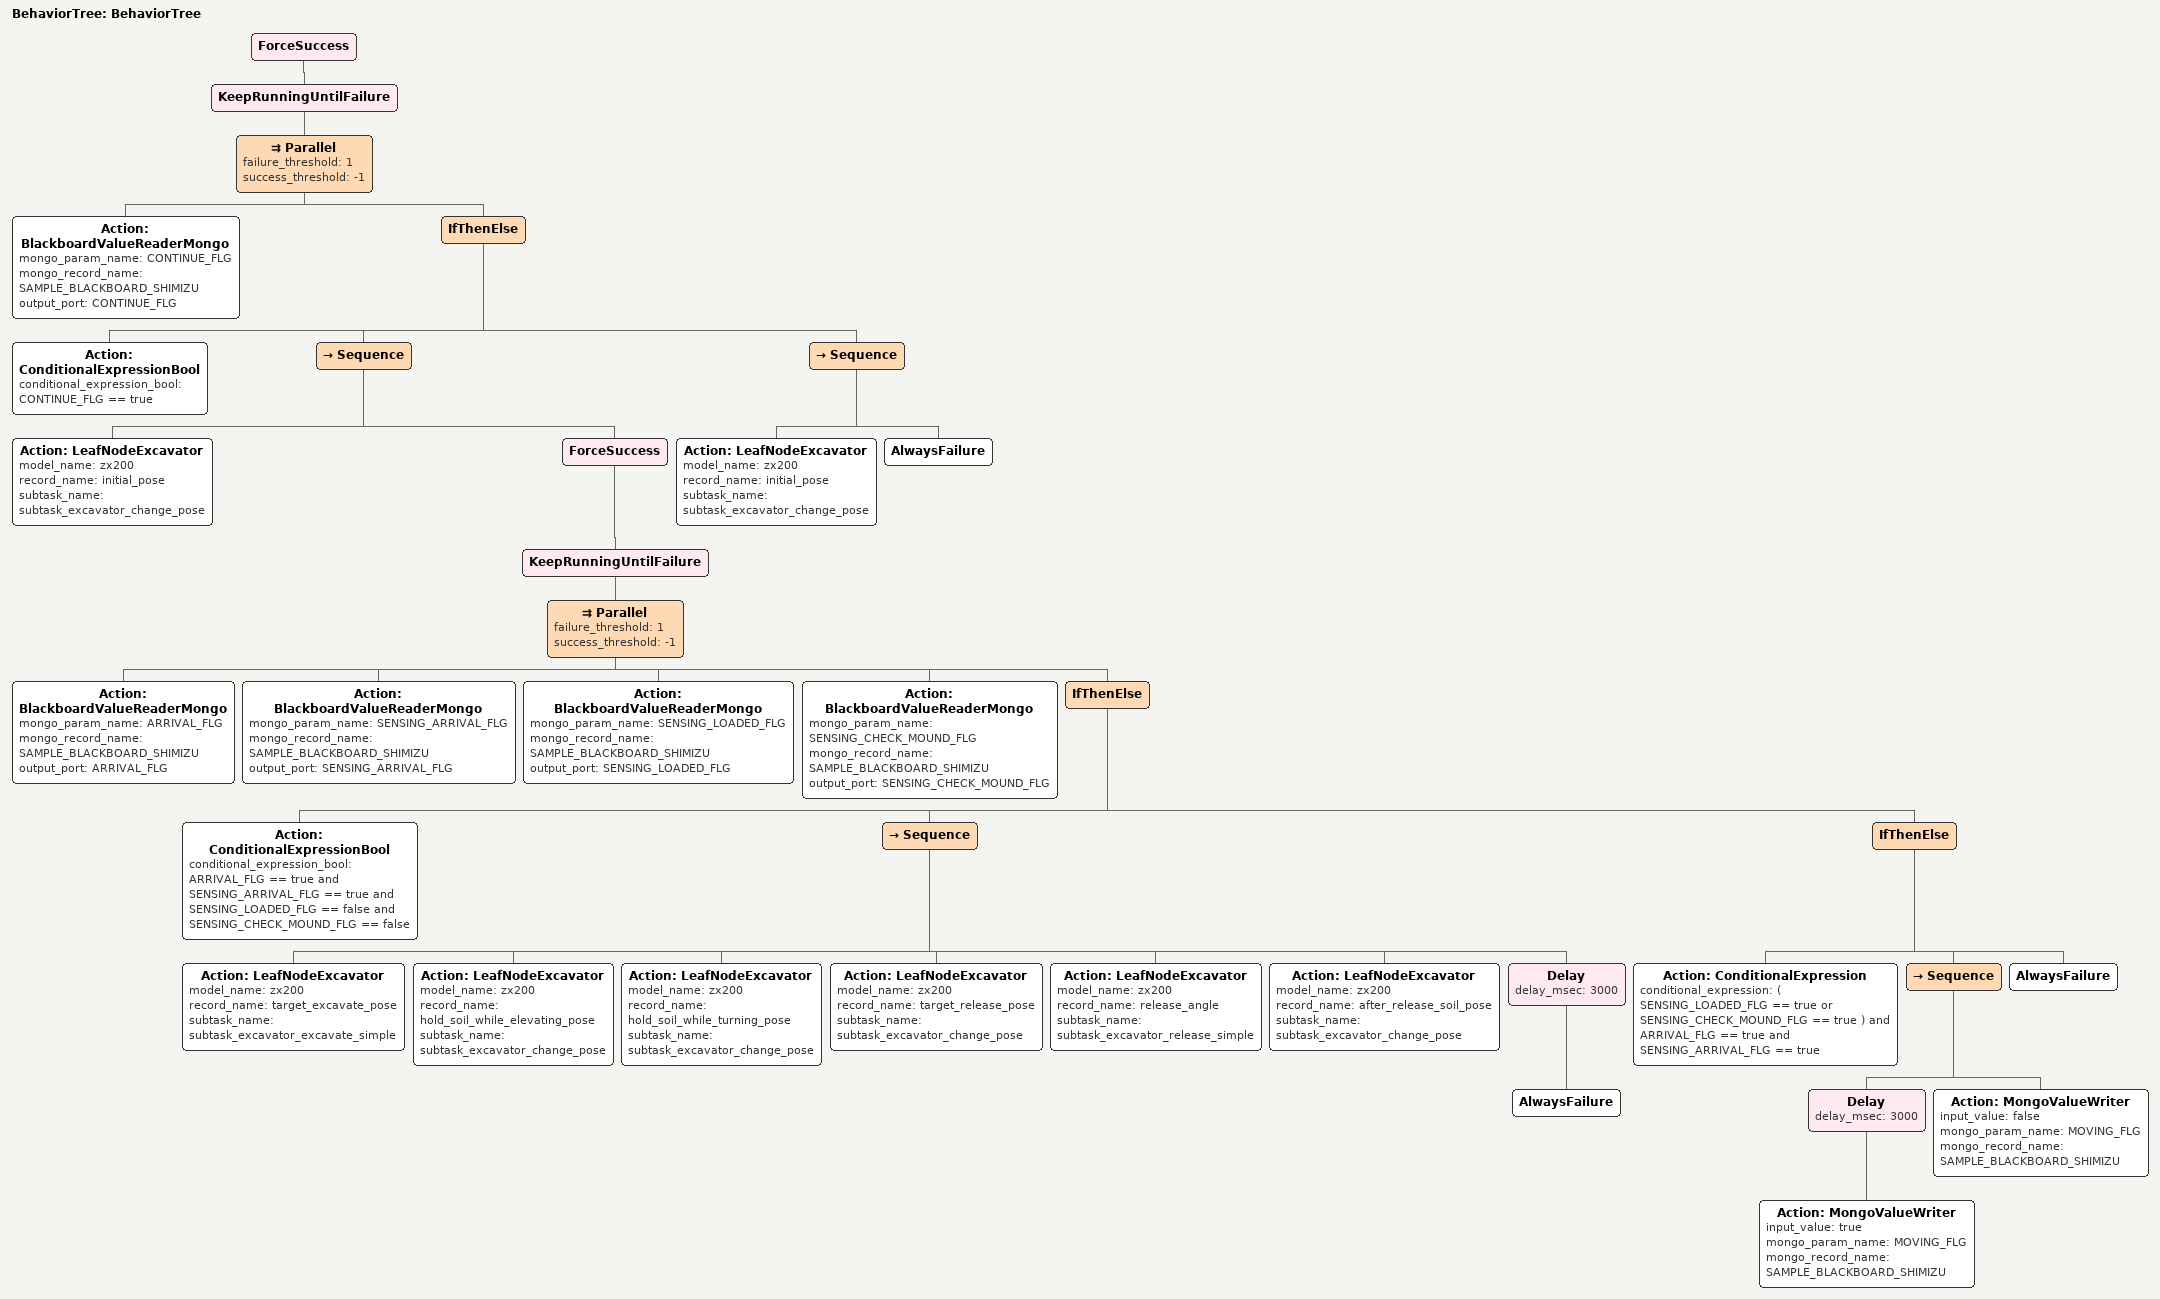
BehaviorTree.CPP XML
<?xml version="1.0"?>
<root main_tree_to_execute="BehaviorTree">
    <BehaviorTree ID="BehaviorTree">
        <ForceSuccess>
            <KeepRunningUntilFailure>
                <Parallel failure_threshold="1" success_threshold="-1">
                    <Action ID="BlackboardValueReaderMongo" mongo_param_name="CONTINUE_FLG" mongo_record_name="SAMPLE_BLACKBOARD_SHIMIZU" output_port="CONTINUE_FLG"/>
                    <IfThenElse>
                        <Action ID="ConditionalExpressionBool" conditional_expression_bool="CONTINUE_FLG == true"/>
                        <Sequence>
                            <Action  model_name="zx200" ID="LeafNodeExcavator" record_name="initial_pose" subtask_name="subtask_excavator_change_pose"/>
                            <ForceSuccess>
                                <KeepRunningUntilFailure>
                                    <Parallel failure_threshold="1" success_threshold="-1">
                                        <Action ID="BlackboardValueReaderMongo" mongo_param_name="ARRIVAL_FLG" mongo_record_name="SAMPLE_BLACKBOARD_SHIMIZU" output_port="ARRIVAL_FLG"/>
                                        <Action ID="BlackboardValueReaderMongo" mongo_param_name="SENSING_ARRIVAL_FLG" mongo_record_name="SAMPLE_BLACKBOARD_SHIMIZU" output_port="SENSING_ARRIVAL_FLG"/>
                                        <Action ID="BlackboardValueReaderMongo" mongo_param_name="SENSING_LOADED_FLG" mongo_record_name="SAMPLE_BLACKBOARD_SHIMIZU" output_port="SENSING_LOADED_FLG"/>
                                        <Action ID="BlackboardValueReaderMongo" mongo_param_name="SENSING_CHECK_MOUND_FLG" mongo_record_name="SAMPLE_BLACKBOARD_SHIMIZU" output_port="SENSING_CHECK_MOUND_FLG"/>
                                        <IfThenElse>
                                            <Action ID="ConditionalExpressionBool" conditional_expression_bool="ARRIVAL_FLG == true and SENSING_ARRIVAL_FLG == true and SENSING_LOADED_FLG == false and SENSING_CHECK_MOUND_FLG == false "/>
                                            <Sequence>
                                                <Action  model_name="zx200" ID="LeafNodeExcavator" record_name="target_excavate_pose" subtask_name="subtask_excavator_excavate_simple"/>
                                                <Action  model_name="zx200" ID="LeafNodeExcavator" record_name="hold_soil_while_elevating_pose" subtask_name="subtask_excavator_change_pose"/>
                                                <Action  model_name="zx200" ID="LeafNodeExcavator" record_name="hold_soil_while_turning_pose" subtask_name="subtask_excavator_change_pose"/>
                                                <Action  model_name="zx200" ID="LeafNodeExcavator" record_name="target_release_pose" subtask_name="subtask_excavator_change_pose"/>
                                                <Action  model_name="zx200" ID="LeafNodeExcavator" record_name="release_angle" subtask_name="subtask_excavator_release_simple"/>
                                                <Action  model_name="zx200" ID="LeafNodeExcavator" record_name="after_release_soil_pose" subtask_name="subtask_excavator_change_pose"/>
                                                <Delay delay_msec="3000">
                                                    <AlwaysFailure/>
                                                </Delay>
                                            </Sequence>
                                            <IfThenElse>
                                                <Action ID="ConditionalExpression" conditional_expression="( SENSING_LOADED_FLG == true or SENSING_CHECK_MOUND_FLG == true  ) and ARRIVAL_FLG == true and SENSING_ARRIVAL_FLG == true"/>
                                                <Sequence>
                                                    <Delay delay_msec="3000">
                                                        <Action ID="MongoValueWriter" input_value="true" mongo_param_name="MOVING_FLG" mongo_record_name="SAMPLE_BLACKBOARD_SHIMIZU"/>
                                                    </Delay>
                                                    <Action ID="MongoValueWriter" input_value="false" mongo_param_name="MOVING_FLG" mongo_record_name="SAMPLE_BLACKBOARD_SHIMIZU"/>
                                                </Sequence>
                                                <AlwaysFailure/>
                                            </IfThenElse>
                                        </IfThenElse>
                                    </Parallel>
                                </KeepRunningUntilFailure>
                            </ForceSuccess>
                        </Sequence>
                        <Sequence>
                            <Action  model_name="zx200" ID="LeafNodeExcavator" record_name="initial_pose" subtask_name="subtask_excavator_change_pose"/>
                            <AlwaysFailure/>
                        </Sequence>
                    </IfThenElse>
                </Parallel>
            </KeepRunningUntilFailure>
        </ForceSuccess>
    </BehaviorTree>
</root>
